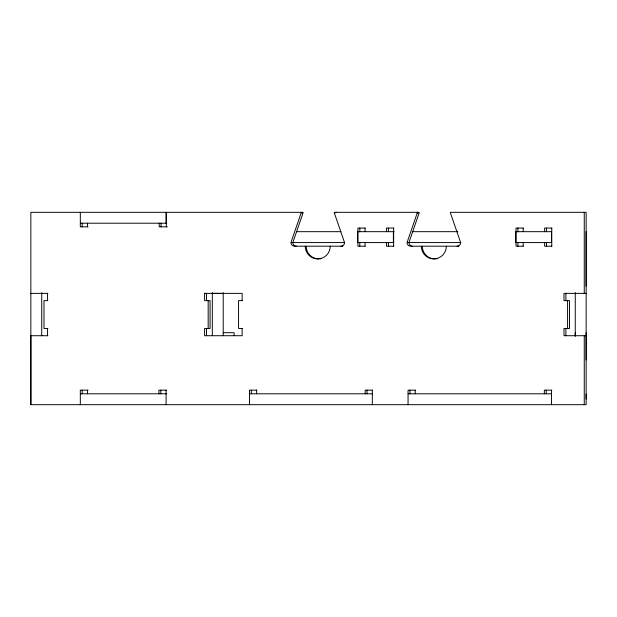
<?xml version="1.0" encoding="UTF-8"?>
<svg xmlns="http://www.w3.org/2000/svg" width="617" height="617" viewBox="0 0 617 617"><rect width="100%" height="100%" fill="white"/><g stroke="black" fill="none" stroke-linecap="round" stroke-linejoin="round"><path stroke-width="0.93" d="M457.081 246.198A3.633 3.571 -89.8 0 0 460.652 242.566L450.587 213.359A3.64 3.586 89.8 0 1 450.441 212.317L586.15 212.317L586.15 404.683L30.85 404.683L30.85 335.717L47.871 335.717M47.548 300.633L47.555 293.376M206.487 335.717L206.494 328.46M208.176 300.633L208.176 328.46M242.134 300.633L242.134 293.376L212.317 293.376M565.889 335.717L565.897 328.46M575.26 336.327L575.26 332.694M586.15 359.919L586.15 332.694M586.15 286.118L586.15 231.676M586.15 393.985L586.15 399.045M301.15 212.317L301.135 212.587A3.648 3.586 -89.6 0 1 300.996 213.359L290.931 242.566A3.633 3.571 90 0 0 294.502 246.198L342.859 246.198M296.399 246.198A3.633 3.571 89.9 0 1 292.82 242.566L302.885 213.359A3.633 3.571 -89.9 0 0 303.04 212.317L30.85 212.317L30.85 404.683M301.944 213.359L302.577 213.359M412.503 246.198A3.633 3.579 -89.9 0 1 408.932 242.566L418.997 213.359A3.633 3.579 -89.9 0 0 419.144 212.317L334.329 212.317A3.625 3.571 -89.4 0 0 334.476 213.359L334.792 213.359M417.424 213.359L418.048 213.359M80.318 223.207L166.829 223.207M88.092 226.84L80.318 226.84L80.318 212.317M167.338 226.84L159.194 226.84L159.194 223.207M365.171 228.051L357.922 228.051L357.922 246.198L365.171 246.198M393.769 228.051L386.512 228.051L386.512 231.676M523.278 228.051L516.028 228.051L516.028 246.198L523.278 246.198M551.876 228.051L544.618 228.051L544.618 231.676M296.607 231.676L340.946 231.676M394.047 231.676L357.644 231.676L357.644 242.566L393.607 242.566M412.31 231.676L457.883 231.676M291.247 242.566L291.88 242.566M292.767 242.566L344.772 242.566M407.667 242.566L408.3 242.566M409.009 242.566L460.752 242.566M393.769 246.198L386.512 246.198L386.512 242.566M458.971 246.198L410.613 246.198A3.633 3.571 90 0 1 407.043 242.566L417.107 213.359A3.633 3.579 -89.9 0 0 417.254 212.317M551.876 246.198L544.618 246.198L544.618 242.566M30.85 293.376L47.871 293.376M242.134 328.46L242.134 335.717L204.597 335.717L204.605 328.46L210.065 328.46L210.065 300.633L204.605 300.633L204.597 293.376L206.487 293.376L206.494 300.633M586.15 293.376L564 293.376L564.007 300.633L569.468 300.633L569.468 328.46L564.007 328.46L564 335.717L586.15 335.717M204.597 293.376L221.881 293.376M47.864 300.633L43.977 300.633L43.977 314.547L43.977 328.46L47.864 328.46M242.242 300.633L238.563 300.633L238.563 328.46L242.242 328.46M223.207 332.694L234.098 332.694L234.098 335.563M88.092 390.16L80.318 390.16L80.318 404.683M166.389 390.16L158.924 390.16L158.924 393.793M256.934 390.16L249.469 390.16L249.469 404.683M372.429 390.16L365.179 390.16L365.179 393.793M415.534 390.16L408.068 390.16L408.068 404.683M551.814 390.16L544.348 390.16L544.348 393.793M80.318 393.793L166.69 393.793M249.469 393.793L372.521 393.793M408.053 393.793L551.521 393.793M334.476 213.359L344.548 242.566A3.633 3.571 90 0 1 340.97 246.198M565.889 293.376L565.897 300.633M47.548 328.46L47.555 335.717M584.26 212.317L584.26 293.376M584.26 335.717L584.26 404.683M575.26 292.581L575.26 335.717M567.578 300.633L567.578 328.46M551.768 228.051L551.768 246.198M551.498 390.16L551.498 404.683M546.508 228.051L546.508 231.676M546.508 242.566L546.508 246.198M546.238 390.16L546.238 393.793M523.177 228.051L523.177 231.676M523.177 242.566L523.177 246.198M517.918 228.051L517.918 231.869M517.918 242.373L517.918 246.198M415.218 390.16L415.218 393.793M409.958 390.16L409.958 393.793M393.661 228.051L393.661 246.198M393.376 231.676L393.376 242.566M388.409 228.051L388.409 231.676M388.409 242.566L388.409 246.198M372.329 390.16L372.329 404.683M367.069 390.16L367.069 393.793M365.071 228.051L365.071 231.676M365.071 242.566L365.071 246.198M359.811 228.051L359.811 231.869M359.811 242.373L359.811 246.198M256.618 390.16L256.618 393.793M251.358 390.16L251.358 393.793M223.207 292.581L223.207 335.717M212.317 292.581L212.317 335.717M166.343 212.317L166.343 226.84M166.073 212.317L166.073 223.207M166.073 390.16L166.073 404.683M161.083 223.207L161.083 226.84M160.813 390.16L160.813 393.793M87.46 223.207L87.46 226.84M87.46 390.16L87.46 393.793M82.208 223.207L82.208 226.84M82.208 390.16L82.208 393.793M41.74 292.612L41.74 335.802M330.249 246.198A12.702 12.51 -90 0 1 317.74 258.901A12.702 12.51 -90 0 1 305.23 246.198M320.956 258.685A12.702 12.51 -90 0 1 319.807 258.847M318.68 258.901A12.702 12.51 -90 0 1 306.179 246.198M336.226 212.587A3.64 3.586 -89.8 0 1 336.219 212.317M446.353 246.198A12.702 12.51 -90 0 1 433.844 258.901A12.702 12.51 -90 0 1 421.334 246.198M437.067 258.685A12.702 12.51 -90 0 1 435.918 258.847M434.792 258.901A12.702 12.51 -90 0 1 422.283 246.198M551.521 231.676L515.735 231.676L515.735 242.566L551.521 242.566L551.498 231.676"/></g></svg>
